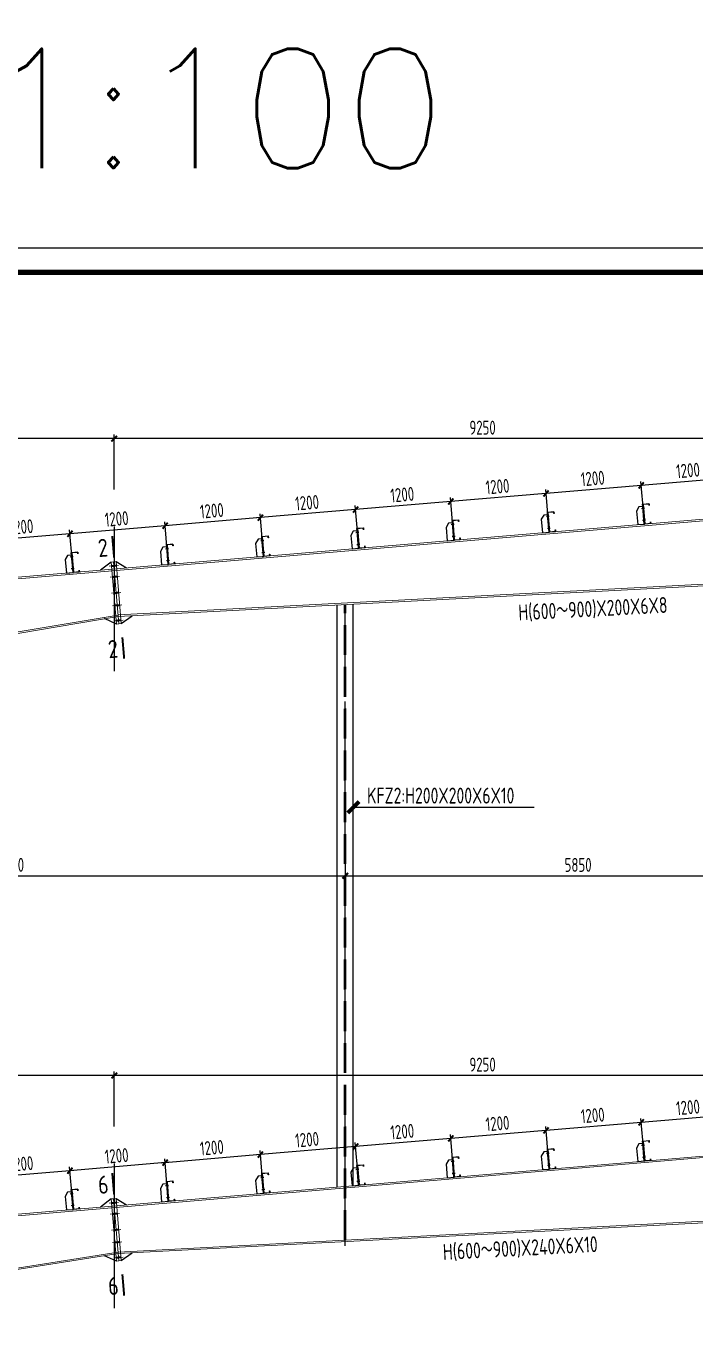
# Model space of a CAD drawing. Extents: x -3102990 to -851544, y -5293060 to -2540151.
# Drawn here: x -1242404 to -1225598, y -2657891 to -2625331 of the extents above; entities that cross this region are included whole.
import ezdxf

# ---------------------------------------------------------------- set-up
doc = ezdxf.new("R2010")
doc.units = 0
doc.header["$LTSCALE"] = 1000
doc.header["$PDMODE"] = 1
doc.linetypes.add('DASH', pattern=[0.35, 0.25, -0.1])
doc.linetypes.add('DOTE', pattern=[2.42, 2, -0.2, 0.02, -0.2])
doc.layers.get('0').update_dxf_attribs({"linetype": 'CONTINUOUS'})
doc.layers.get('Defpoints').update_dxf_attribs({"linetype": 'CONTINUOUS'})
for name, color, linetype in [('10', 7, 'CONTINUOUS'), ('AXIS', 253, 'DOTE'), ('COLU', 7, 'CONTINUOUS'), ('DIM', 3, 'CONTINUOUS'), ('PUB_TITLE', 4, 'CONTINUOUS'), ('REIN', 1, 'CONTINUOUS'), ('TEXT', 7, 'CONTINUOUS'), ('THIN', 7, 'CONTINUOUS'), ('檩托', 151, 'CONTINUOUS')]:
    doc.layers.add(name, color=color, linetype=linetype)
doc.layers.add('yichutu', color=7, linetype='CONTINUOUS', true_color=0xffffff, plot=False)
doc.styles.add('HZTXT', font='txt.shx', dxfattribs={"width": 0.7, "height": 300, "bigfont": 'hztxt.shx'})
doc.styles.add('SJQYTEXTSTYLE', font='GBXWXT.shx', dxfattribs={"bigfont": 'GBHZFS.shx'})
doc.styles.add('TSSD_Dimension', font='tssdeng.shx', dxfattribs={"width": 0.7, "bigfont": 'Hztxt.shx'})
doc.styles.add('TSSD_Norm', font='Tssdeng.shx', dxfattribs={"width": 0.75, "bigfont": 'hztxt.shx'})
doc.styles.add('TSSD_Rein', font='Tssdeng.shx', dxfattribs={"width": 0.75, "bigfont": 'hztxt.shx'})
doc.dimstyles.new('SJQY_30_100', dxfattribs={"dimtxt": 350, "dimasz": 100, "dimexe": 250, "dimexo": 250, "dimgap": 100, "dimtad": 1, "dimdec": 0, "dimlfac": 0.3, "dimzin": 0, "dimdsep": 46, "dimtxsty": 'SJQYTEXTSTYLE', "dimblk": 'ARCHTICK', "dimcen": 0, "dimclrd": 256, "dimclre": 256, "dimclrt": 256, "dimadec": 0, "dimazin": 0, "dimtfac": 1, "dimtdec": 0, "dimtix": 1, "dimtmove": 2, "dimatfit": 1, "dimldrblk": 'ARCHTICK', "dimfxl": 1, "dimtvp": 1, "dimtolj": 1, "dimtzin": 0, "dimlwd": -1, "dimlwe": -1, "dimarcsym": 0})
doc.dimstyles.new('TSSD_50_100', dxfattribs={"dimtxt": 350, "dimasz": 100, "dimexe": 100, "dimexo": 250, "dimgap": 100, "dimtad": 1, "dimdec": 0, "dimlfac": 0.5, "dimzin": 0, "dimdsep": 46, "dimtxsty": 'TSSD_Dimension', "dimblk": 'ARCHTICK', "dimcen": 0, "dimdle": 100, "dimclrt": 7, "dimadec": 0, "dimazin": 0, "dimtfac": 1, "dimtdec": 0, "dimtix": 1, "dimtmove": 2, "dimatfit": 3, "dimfxl": 1, "dimtolj": 1, "dimtzin": 0, "dimarcsym": 0})

# ---------------------------------------------------------------- blocks, each defined once
blk = doc.blocks.new('A$C28752233')
at = {"layer": '檩托'}
for p, q in [((-151, 23), (-219, -78)), ((-60, 23), (-151, 23)), ((-60, 83), (-60, 23)), ((-46, 83), (-60, 83)), ((-60, 23), (-60, -417)), ((-46, 83), (111, 83)), ((-46, -417), (-46, 83)), ((-46, -417), (-46, 83)), ((-40, 78), (-40, -411)), ((106, 78), (-40, 78)), ((106, 38), (106, 78)), ((111, 38), (106, 38)), ((111, 83), (111, 38)), ((-219, -78), (-219, -417)), ((-87, -18), (-12, -18)), ((-87, -316), (-12, -316)), ((-219, -417), (-46, -417)), ((111, -417), (-46, -417)), ((-40, -411), (106, -411)), ((106, -372), (111, -372)), ((106, -411), (106, -372)), ((111, -372), (111, -417))]:
    blk.add_line(p, q, dxfattribs=at)
at = {"layer": '檩托', "const_width": 20, "elevation": 793}
blk.add_lwpolyline([(-60, -18), (-40, -18)], dxfattribs=at)
at = {"layer": '檩托', "const_width": 20}
blk.add_lwpolyline([(-60, -316), (-40, -316)], dxfattribs=at)
blk = doc.blocks.new('_ArchTick')
at = {"color": 0, "const_width": 0.5}
blk.add_lwpolyline([(-0.71, -0.71), (0.71, 0.71)], dxfattribs=at)
blk = doc.blocks.new('*D441')
at = {"layer": 'Defpoints', "color": 0, "ltscale": 1.5}
for p in [(-1226950, -2636873), (-1224476, -2637642), (-1226868, -2637844)]:
    blk.add_point(p, dxfattribs=at)
at = {"layer": 'DIM', "color": 0, "lineweight": -2, "ltscale": 1.5}
for p, q in [((-1224459, -2636662), (-1227050, -2636882)), ((-1224497, -2637392), (-1224567, -2636571)), ((-1226889, -2637595), (-1226958, -2636774))]:
    blk.add_line(p, q, dxfattribs=at)
at = {"layer": 'DIM', "color": 0, "lineweight": -2, "ltscale": 1.5, "xscale": 100, "yscale": 100, "zscale": 100}
for p, rotation in [((-1224558, -2636670), 4.844000375027848), ((-1226950, -2636873), 184.8440003750278)]:
    blk.add_blockref('_ArchTick', p, dxfattribs=dict(at, rotation=rotation))
at = {"layer": 'DIM', "color": 7, "ltscale": 1.5, "insert": (-1225777, -2636498), "char_height": 350, "attachment_point": 5, "rotation": 4.844, "style": 'TSSD_Dimension'}
blk.add_mtext('\\A1;1200', dxfattribs=at)
blk = doc.blocks.new('*D442')
at = {"layer": 'Defpoints', "color": 0, "ltscale": 1.5}
for p in [(-1229341, -2637076), (-1226868, -2637844), (-1229259, -2638047)]:
    blk.add_point(p, dxfattribs=at)
at = {"layer": 'DIM', "color": 0, "lineweight": -2, "ltscale": 1.5}
for p, q in [((-1226850, -2636865), (-1229441, -2637084)), ((-1229280, -2637798), (-1229350, -2636976)), ((-1226889, -2637595), (-1226958, -2636774))]:
    blk.add_line(p, q, dxfattribs=at)
at = {"layer": 'DIM', "color": 0, "lineweight": -2, "ltscale": 1.5, "xscale": 100, "yscale": 100, "zscale": 100}
for p, rotation in [((-1229341, -2637076), 184.8440003750278), ((-1226950, -2636873), 4.844000375027848)]:
    blk.add_blockref('_ArchTick', p, dxfattribs=dict(at, rotation=rotation))
at = {"layer": 'DIM', "color": 7, "ltscale": 1.5, "insert": (-1228169, -2636700), "char_height": 350, "attachment_point": 5, "rotation": 4.844, "style": 'TSSD_Dimension'}
blk.add_mtext('\\A1;1200', dxfattribs=at)
blk = doc.blocks.new('*D443')
at = {"layer": 'Defpoints', "color": 0, "ltscale": 1.5}
for p in [(-1231733, -2637278), (-1231650, -2638250), (-1229259, -2638047)]:
    blk.add_point(p, dxfattribs=at)
at = {"layer": 'DIM', "color": 0, "lineweight": -2, "ltscale": 1.5}
for p, q in [((-1229280, -2637798), (-1229350, -2636976)), ((-1229242, -2637067), (-1231832, -2637287)), ((-1231672, -2638000), (-1231741, -2637179))]:
    blk.add_line(p, q, dxfattribs=at)
at = {"layer": 'DIM', "color": 0, "lineweight": -2, "ltscale": 1.5, "xscale": 100, "yscale": 100, "zscale": 100}
for p, rotation in [((-1229341, -2637076), 4.844000375027848), ((-1231733, -2637278), 184.8440003750278)]:
    blk.add_blockref('_ArchTick', p, dxfattribs=dict(at, rotation=rotation))
at = {"layer": 'DIM', "color": 7, "ltscale": 1.5, "insert": (-1230560, -2636903), "char_height": 350, "attachment_point": 5, "rotation": 4.844, "style": 'TSSD_Dimension'}
blk.add_mtext('\\A1;1200', dxfattribs=at)
blk = doc.blocks.new('*D444')
at = {"layer": 'Defpoints', "color": 0, "ltscale": 1.5}
for p in [(-1234124, -2637481), (-1231650, -2638250), (-1234042, -2638452)]:
    blk.add_point(p, dxfattribs=at)
at = {"layer": 'DIM', "color": 0, "lineweight": -2, "ltscale": 1.5}
for p, q in [((-1231633, -2637270), (-1234224, -2637490)), ((-1231672, -2638000), (-1231741, -2637179)), ((-1234063, -2638203), (-1234133, -2637382))]:
    blk.add_line(p, q, dxfattribs=at)
at = {"layer": 'DIM', "color": 0, "lineweight": -2, "ltscale": 1.5, "xscale": 100, "yscale": 100, "zscale": 100}
for p, rotation in [((-1231733, -2637278), 4.844000375027848), ((-1234124, -2637481), 184.8440003750278)]:
    blk.add_blockref('_ArchTick', p, dxfattribs=dict(at, rotation=rotation))
at = {"layer": 'DIM', "color": 7, "ltscale": 1.5, "insert": (-1232952, -2637106), "char_height": 350, "attachment_point": 5, "rotation": 4.844, "style": 'TSSD_Dimension'}
blk.add_mtext('\\A1;1200', dxfattribs=at)
blk = doc.blocks.new('*D445')
at = {"layer": 'Defpoints', "color": 0, "ltscale": 1.5}
for p in [(-1236516, -2637684), (-1236433, -2638655), (-1234042, -2638452)]:
    blk.add_point(p, dxfattribs=at)
at = {"layer": 'DIM', "color": 0, "lineweight": -2, "ltscale": 1.5}
for p, q in [((-1234025, -2637473), (-1236615, -2637692)), ((-1236454, -2638406), (-1236524, -2637584)), ((-1234063, -2638203), (-1234133, -2637382))]:
    blk.add_line(p, q, dxfattribs=at)
at = {"layer": 'DIM', "color": 0, "lineweight": -2, "ltscale": 1.5, "xscale": 100, "yscale": 100, "zscale": 100}
for p, rotation in [((-1236516, -2637684), 184.8440003750278), ((-1234124, -2637481), 4.844000375027848)]:
    blk.add_blockref('_ArchTick', p, dxfattribs=dict(at, rotation=rotation))
at = {"layer": 'DIM', "color": 7, "ltscale": 1.5, "insert": (-1235343, -2637308), "char_height": 350, "attachment_point": 5, "rotation": 4.844, "style": 'TSSD_Dimension'}
blk.add_mtext('\\A1;1200', dxfattribs=at)
blk = doc.blocks.new('*D446')
at = {"layer": 'Defpoints', "color": 0, "ltscale": 1.5}
for p in [(-1238907, -2637886), (-1236433, -2638655), (-1238825, -2638858)]:
    blk.add_point(p, dxfattribs=at)
at = {"layer": 'DIM', "color": 0, "lineweight": -2, "ltscale": 1.5}
for p, q in [((-1236416, -2637675), (-1239007, -2637895)), ((-1236454, -2638406), (-1236524, -2637584)), ((-1238846, -2638608), (-1238915, -2637787))]:
    blk.add_line(p, q, dxfattribs=at)
at = {"layer": 'DIM', "color": 0, "lineweight": -2, "ltscale": 1.5, "xscale": 100, "yscale": 100, "zscale": 100}
for p, rotation in [((-1236516, -2637684), 4.844000375027848), ((-1238907, -2637886), 184.8440003750278)]:
    blk.add_blockref('_ArchTick', p, dxfattribs=dict(at, rotation=rotation))
at = {"layer": 'DIM', "color": 7, "ltscale": 1.5, "insert": (-1237735, -2637511), "char_height": 350, "attachment_point": 5, "rotation": 4.844, "style": 'TSSD_Dimension'}
blk.add_mtext('\\A1;1200', dxfattribs=at)
blk = doc.blocks.new('*D447')
at = {"layer": 'Defpoints', "color": 0, "ltscale": 1.5}
for p in [(-1241298, -2638089), (-1238825, -2638858), (-1241216, -2639060)]:
    blk.add_point(p, dxfattribs=at)
at = {"layer": 'DIM', "color": 0, "lineweight": -2, "ltscale": 1.5}
for p, q in [((-1238807, -2637878), (-1241398, -2638098)), ((-1241237, -2638811), (-1241307, -2637989)), ((-1238846, -2638608), (-1238915, -2637787))]:
    blk.add_line(p, q, dxfattribs=at)
at = {"layer": 'DIM', "color": 0, "lineweight": -2, "ltscale": 1.5, "xscale": 100, "yscale": 100, "zscale": 100}
for p, rotation in [((-1241298, -2638089), 184.8440003750278), ((-1238907, -2637886), 4.844000375027848)]:
    blk.add_blockref('_ArchTick', p, dxfattribs=dict(at, rotation=rotation))
at = {"layer": 'DIM', "color": 7, "ltscale": 1.5, "insert": (-1240126, -2637714), "char_height": 350, "attachment_point": 5, "rotation": 4.844, "style": 'TSSD_Dimension'}
blk.add_mtext('\\A1;1200', dxfattribs=at)
blk = doc.blocks.new('*D448')
at = {"layer": 'Defpoints', "color": 0, "ltscale": 1.5}
for p in [(-1243690, -2638292), (-1243608, -2639263), (-1241216, -2639060)]:
    blk.add_point(p, dxfattribs=at)
at = {"layer": 'DIM', "color": 0, "lineweight": -2, "ltscale": 1.5}
for p, q in [((-1241237, -2638811), (-1241307, -2637989)), ((-1241199, -2638081), (-1243790, -2638300)), ((-1243629, -2639014), (-1243698, -2638192))]:
    blk.add_line(p, q, dxfattribs=at)
at = {"layer": 'DIM', "color": 0, "lineweight": -2, "ltscale": 1.5, "xscale": 100, "yscale": 100, "zscale": 100}
for p, rotation in [((-1241298, -2638089), 4.844000375027848), ((-1243690, -2638292), 184.8440003750278)]:
    blk.add_blockref('_ArchTick', p, dxfattribs=dict(at, rotation=rotation))
at = {"layer": 'DIM', "color": 7, "ltscale": 1.5, "insert": (-1242517, -2637916), "char_height": 350, "attachment_point": 5, "rotation": 4.844, "style": 'TSSD_Dimension'}
blk.add_mtext('\\A1;1200', dxfattribs=at)
blk = doc.blocks.new('*D450')
at = {"layer": 'Defpoints', "color": 0, "ltscale": 1.5}
for p in [(-1240186, -2635698), (-1240186, -2637225), (-1221686, -2637225)]:
    blk.add_point(p, dxfattribs=at)
at = {"layer": 'DIM', "color": 0, "lineweight": -2, "ltscale": 1.5}
for p, q in [((-1221586, -2635698), (-1240286, -2635698)), ((-1240186, -2636975), (-1240186, -2635598)), ((-1221686, -2636975), (-1221686, -2635598))]:
    blk.add_line(p, q, dxfattribs=at)
at = {"layer": 'DIM', "color": 0, "lineweight": -2, "ltscale": 1.5, "xscale": 100, "yscale": 100, "zscale": 100, "rotation": 180}
blk.add_blockref('_ArchTick', (-1240186, -2635698), dxfattribs=at)
at = {"layer": 'DIM', "color": 0, "lineweight": -2, "ltscale": 1.5, "xscale": 100, "yscale": 100, "zscale": 100}
blk.add_blockref('_ArchTick', (-1221686, -2635698), dxfattribs=at)
at = {"layer": 'DIM', "color": 7, "ltscale": 1.5, "insert": (-1230936, -2635423), "char_height": 350, "attachment_point": 5, "style": 'TSSD_Dimension'}
blk.add_mtext('\\A1;9250', dxfattribs=at)
blk = doc.blocks.new('*D451')
at = {"layer": 'Defpoints', "color": 0, "ltscale": 1.5}
for p in [(-1251186, -2635698), (-1251186, -2637225), (-1240186, -2637225)]:
    blk.add_point(p, dxfattribs=at)
at = {"layer": 'DIM', "color": 0, "lineweight": -2, "ltscale": 1.5}
for p, q in [((-1240086, -2635698), (-1251286, -2635698)), ((-1251186, -2636975), (-1251186, -2635598)), ((-1240186, -2636975), (-1240186, -2635598))]:
    blk.add_line(p, q, dxfattribs=at)
at = {"layer": 'DIM', "color": 0, "lineweight": -2, "ltscale": 1.5, "xscale": 100, "yscale": 100, "zscale": 100, "rotation": 180}
blk.add_blockref('_ArchTick', (-1251186, -2635698), dxfattribs=at)
at = {"layer": 'DIM', "color": 0, "lineweight": -2, "ltscale": 1.5, "xscale": 100, "yscale": 100, "zscale": 100}
blk.add_blockref('_ArchTick', (-1240186, -2635698), dxfattribs=at)
at = {"layer": 'DIM', "color": 7, "ltscale": 1.5, "insert": (-1245686, -2635423), "char_height": 350, "attachment_point": 5, "style": 'TSSD_Dimension'}
blk.add_mtext('\\A1;5500', dxfattribs=at)
blk = doc.blocks.new('*D464')
at = {"layer": 'Defpoints', "color": 0, "ltscale": 1.5}
for p in [(-1226950, -2652873), (-1226868, -2653844), (-1224476, -2653642)]:
    blk.add_point(p, dxfattribs=at)
at = {"layer": 'DIM', "color": 0, "lineweight": -2, "ltscale": 1.5}
for p, q in [((-1224459, -2652662), (-1227050, -2652882)), ((-1224497, -2653392), (-1224567, -2652571)), ((-1226889, -2653595), (-1226958, -2652774))]:
    blk.add_line(p, q, dxfattribs=at)
at = {"layer": 'DIM', "color": 0, "lineweight": -2, "ltscale": 1.5, "xscale": 100, "yscale": 100, "zscale": 100}
for p, rotation in [((-1224558, -2652670), 4.844000375027848), ((-1226950, -2652873), 184.8440003750278)]:
    blk.add_blockref('_ArchTick', p, dxfattribs=dict(at, rotation=rotation))
at = {"layer": 'DIM', "color": 7, "ltscale": 1.5, "insert": (-1225777, -2652498), "char_height": 350, "attachment_point": 5, "rotation": 4.844, "style": 'TSSD_Dimension'}
blk.add_mtext('\\A1;1200', dxfattribs=at)
blk = doc.blocks.new('*D465')
at = {"layer": 'Defpoints', "color": 0, "ltscale": 1.5}
for p in [(-1229341, -2653076), (-1226868, -2653844), (-1229259, -2654047)]:
    blk.add_point(p, dxfattribs=at)
at = {"layer": 'DIM', "color": 0, "lineweight": -2, "ltscale": 1.5}
for p, q in [((-1226850, -2652865), (-1229441, -2653084)), ((-1229280, -2653798), (-1229350, -2652976)), ((-1226889, -2653595), (-1226958, -2652774))]:
    blk.add_line(p, q, dxfattribs=at)
at = {"layer": 'DIM', "color": 0, "lineweight": -2, "ltscale": 1.5, "xscale": 100, "yscale": 100, "zscale": 100}
for p, rotation in [((-1229341, -2653076), 184.8440003750278), ((-1226950, -2652873), 4.844000375027848)]:
    blk.add_blockref('_ArchTick', p, dxfattribs=dict(at, rotation=rotation))
at = {"layer": 'DIM', "color": 7, "ltscale": 1.5, "insert": (-1228169, -2652700), "char_height": 350, "attachment_point": 5, "rotation": 4.844, "style": 'TSSD_Dimension'}
blk.add_mtext('\\A1;1200', dxfattribs=at)
blk = doc.blocks.new('*D466')
at = {"layer": 'Defpoints', "color": 0, "ltscale": 1.5}
for p in [(-1231733, -2653278), (-1231650, -2654250), (-1229259, -2654047)]:
    blk.add_point(p, dxfattribs=at)
at = {"layer": 'DIM', "color": 0, "lineweight": -2, "ltscale": 1.5}
for p, q in [((-1229280, -2653798), (-1229350, -2652976)), ((-1229242, -2653067), (-1231832, -2653287)), ((-1231672, -2654000), (-1231741, -2653179))]:
    blk.add_line(p, q, dxfattribs=at)
at = {"layer": 'DIM', "color": 0, "lineweight": -2, "ltscale": 1.5, "xscale": 100, "yscale": 100, "zscale": 100}
for p, rotation in [((-1229341, -2653076), 4.844000375027848), ((-1231733, -2653278), 184.8440003750278)]:
    blk.add_blockref('_ArchTick', p, dxfattribs=dict(at, rotation=rotation))
at = {"layer": 'DIM', "color": 7, "ltscale": 1.5, "insert": (-1230560, -2652903), "char_height": 350, "attachment_point": 5, "rotation": 4.844, "style": 'TSSD_Dimension'}
blk.add_mtext('\\A1;1200', dxfattribs=at)
blk = doc.blocks.new('*D467')
at = {"layer": 'Defpoints', "color": 0, "ltscale": 1.5}
for p in [(-1234124, -2653481), (-1231650, -2654250), (-1234042, -2654452)]:
    blk.add_point(p, dxfattribs=at)
at = {"layer": 'DIM', "color": 0, "lineweight": -2, "ltscale": 1.5}
for p, q in [((-1231633, -2653270), (-1234224, -2653490)), ((-1231672, -2654000), (-1231741, -2653179)), ((-1234063, -2654203), (-1234133, -2653382))]:
    blk.add_line(p, q, dxfattribs=at)
at = {"layer": 'DIM', "color": 0, "lineweight": -2, "ltscale": 1.5, "xscale": 100, "yscale": 100, "zscale": 100}
for p, rotation in [((-1231733, -2653278), 4.844000375027848), ((-1234124, -2653481), 184.8440003750278)]:
    blk.add_blockref('_ArchTick', p, dxfattribs=dict(at, rotation=rotation))
at = {"layer": 'DIM', "color": 7, "ltscale": 1.5, "insert": (-1232952, -2653106), "char_height": 350, "attachment_point": 5, "rotation": 4.844, "style": 'TSSD_Dimension'}
blk.add_mtext('\\A1;1200', dxfattribs=at)
blk = doc.blocks.new('*D468')
at = {"layer": 'Defpoints', "color": 0, "ltscale": 1.5}
for p in [(-1236516, -2653684), (-1234042, -2654452), (-1236433, -2654655)]:
    blk.add_point(p, dxfattribs=at)
at = {"layer": 'DIM', "color": 0, "lineweight": -2, "ltscale": 1.5}
for p, q in [((-1234025, -2653473), (-1236615, -2653692)), ((-1236454, -2654406), (-1236524, -2653584)), ((-1234063, -2654203), (-1234133, -2653382))]:
    blk.add_line(p, q, dxfattribs=at)
at = {"layer": 'DIM', "color": 0, "lineweight": -2, "ltscale": 1.5, "xscale": 100, "yscale": 100, "zscale": 100}
for p, rotation in [((-1236516, -2653684), 184.8440003750278), ((-1234124, -2653481), 4.844000375027848)]:
    blk.add_blockref('_ArchTick', p, dxfattribs=dict(at, rotation=rotation))
at = {"layer": 'DIM', "color": 7, "ltscale": 1.5, "insert": (-1235343, -2653308), "char_height": 350, "attachment_point": 5, "rotation": 4.844, "style": 'TSSD_Dimension'}
blk.add_mtext('\\A1;1200', dxfattribs=at)
blk = doc.blocks.new('*D469')
at = {"layer": 'Defpoints', "color": 0, "ltscale": 1.5}
for p in [(-1238907, -2653886), (-1238825, -2654858), (-1236433, -2654655)]:
    blk.add_point(p, dxfattribs=at)
at = {"layer": 'DIM', "color": 0, "lineweight": -2, "ltscale": 1.5}
for p, q in [((-1236454, -2654406), (-1236524, -2653584)), ((-1236416, -2653675), (-1239007, -2653895)), ((-1238846, -2654608), (-1238915, -2653787))]:
    blk.add_line(p, q, dxfattribs=at)
at = {"layer": 'DIM', "color": 0, "lineweight": -2, "ltscale": 1.5, "xscale": 100, "yscale": 100, "zscale": 100}
for p, rotation in [((-1236516, -2653684), 4.844000375027848), ((-1238907, -2653886), 184.8440003750278)]:
    blk.add_blockref('_ArchTick', p, dxfattribs=dict(at, rotation=rotation))
at = {"layer": 'DIM', "color": 7, "ltscale": 1.5, "insert": (-1237735, -2653511), "char_height": 350, "attachment_point": 5, "rotation": 4.844, "style": 'TSSD_Dimension'}
blk.add_mtext('\\A1;1200', dxfattribs=at)
blk = doc.blocks.new('*D470')
at = {"layer": 'Defpoints', "color": 0, "ltscale": 1.5}
for p in [(-1241298, -2654089), (-1238825, -2654858), (-1241216, -2655060)]:
    blk.add_point(p, dxfattribs=at)
at = {"layer": 'DIM', "color": 0, "lineweight": -2, "ltscale": 1.5}
for p, q in [((-1238807, -2653878), (-1241398, -2654098)), ((-1238846, -2654608), (-1238915, -2653787)), ((-1241237, -2654811), (-1241307, -2653989))]:
    blk.add_line(p, q, dxfattribs=at)
at = {"layer": 'DIM', "color": 0, "lineweight": -2, "ltscale": 1.5, "xscale": 100, "yscale": 100, "zscale": 100}
for p, rotation in [((-1238907, -2653886), 4.844000375027848), ((-1241298, -2654089), 184.8440003750278)]:
    blk.add_blockref('_ArchTick', p, dxfattribs=dict(at, rotation=rotation))
at = {"layer": 'DIM', "color": 7, "ltscale": 1.5, "insert": (-1240126, -2653714), "char_height": 350, "attachment_point": 5, "rotation": 4.844, "style": 'TSSD_Dimension'}
blk.add_mtext('\\A1;1200', dxfattribs=at)
blk = doc.blocks.new('*D471')
at = {"layer": 'Defpoints', "color": 0, "ltscale": 1.5}
for p in [(-1243690, -2654292), (-1243608, -2655263), (-1241216, -2655060)]:
    blk.add_point(p, dxfattribs=at)
at = {"layer": 'DIM', "color": 0, "lineweight": -2, "ltscale": 1.5}
for p, q in [((-1241199, -2654081), (-1243790, -2654300)), ((-1243629, -2655014), (-1243698, -2654192)), ((-1241237, -2654811), (-1241307, -2653989))]:
    blk.add_line(p, q, dxfattribs=at)
at = {"layer": 'DIM', "color": 0, "lineweight": -2, "ltscale": 1.5, "xscale": 100, "yscale": 100, "zscale": 100}
for p, rotation in [((-1243690, -2654292), 184.8440003750278), ((-1241298, -2654089), 4.844000375027848)]:
    blk.add_blockref('_ArchTick', p, dxfattribs=dict(at, rotation=rotation))
at = {"layer": 'DIM', "color": 7, "ltscale": 1.5, "insert": (-1242517, -2653916), "char_height": 350, "attachment_point": 5, "rotation": 4.844, "style": 'TSSD_Dimension'}
blk.add_mtext('\\A1;1200', dxfattribs=at)
blk = doc.blocks.new('*D473')
at = {"layer": 'Defpoints', "color": 0, "ltscale": 1.5}
for p in [(-1240186, -2651698), (-1240186, -2653225), (-1221686, -2653225)]:
    blk.add_point(p, dxfattribs=at)
at = {"layer": 'DIM', "color": 0, "lineweight": -2, "ltscale": 1.5}
for p, q in [((-1240186, -2652975), (-1240186, -2651598)), ((-1221686, -2652975), (-1221686, -2651598)), ((-1221586, -2651698), (-1240286, -2651698))]:
    blk.add_line(p, q, dxfattribs=at)
at = {"layer": 'DIM', "color": 0, "lineweight": -2, "ltscale": 1.5, "xscale": 100, "yscale": 100, "zscale": 100, "rotation": 180}
blk.add_blockref('_ArchTick', (-1240186, -2651698), dxfattribs=at)
at = {"layer": 'DIM', "color": 0, "lineweight": -2, "ltscale": 1.5, "xscale": 100, "yscale": 100, "zscale": 100}
blk.add_blockref('_ArchTick', (-1221686, -2651698), dxfattribs=at)
at = {"layer": 'DIM', "color": 7, "ltscale": 1.5, "insert": (-1230936, -2651423), "char_height": 350, "attachment_point": 5, "style": 'TSSD_Dimension'}
blk.add_mtext('\\A1;9250', dxfattribs=at)
blk = doc.blocks.new('*D474')
at = {"layer": 'Defpoints', "color": 0, "ltscale": 1.5}
for p in [(-1251186, -2651698), (-1251186, -2653225), (-1240186, -2653225)]:
    blk.add_point(p, dxfattribs=at)
at = {"layer": 'DIM', "color": 0, "lineweight": -2, "ltscale": 1.5}
for p, q in [((-1251186, -2652975), (-1251186, -2651598)), ((-1240186, -2652975), (-1240186, -2651598)), ((-1240086, -2651698), (-1251286, -2651698))]:
    blk.add_line(p, q, dxfattribs=at)
at = {"layer": 'DIM', "color": 0, "lineweight": -2, "ltscale": 1.5, "xscale": 100, "yscale": 100, "zscale": 100, "rotation": 180}
blk.add_blockref('_ArchTick', (-1251186, -2651698), dxfattribs=at)
at = {"layer": 'DIM', "color": 0, "lineweight": -2, "ltscale": 1.5, "xscale": 100, "yscale": 100, "zscale": 100}
blk.add_blockref('_ArchTick', (-1240186, -2651698), dxfattribs=at)
at = {"layer": 'DIM', "color": 7, "ltscale": 1.5, "insert": (-1245686, -2651423), "char_height": 350, "attachment_point": 5, "style": 'TSSD_Dimension'}
blk.add_mtext('\\A1;5500', dxfattribs=at)
blk = doc.blocks.new('*D519')
at = {"layer": 'Defpoints', "color": 0, "ltscale": 1.5}
for p in [(-1251186, -2645398), (-1234386, -2645398), (-1234386, -2646681)]:
    blk.add_point(p, dxfattribs=at)
at = {"layer": 'DIM', "color": 0, "lineweight": -2, "ltscale": 1.5}
for p, q in [((-1251186, -2645648), (-1251186, -2646781)), ((-1234386, -2645648), (-1234386, -2646781)), ((-1251286, -2646681), (-1234286, -2646681))]:
    blk.add_line(p, q, dxfattribs=at)
at = {"layer": 'DIM', "color": 0, "lineweight": -2, "ltscale": 1.5, "xscale": 100, "yscale": 100, "zscale": 100, "rotation": 180}
blk.add_blockref('_ArchTick', (-1251186, -2646681), dxfattribs=at)
at = {"layer": 'DIM', "color": 0, "lineweight": -2, "ltscale": 1.5, "xscale": 100, "yscale": 100, "zscale": 100}
blk.add_blockref('_ArchTick', (-1234386, -2646681), dxfattribs=at)
at = {"layer": 'DIM', "color": 7, "ltscale": 1.5, "insert": (-1242786, -2646406), "char_height": 350, "attachment_point": 5, "style": 'TSSD_Dimension'}
blk.add_mtext('\\A1;8400', dxfattribs=at)
blk = doc.blocks.new('*D520')
at = {"layer": 'Defpoints', "color": 0, "ltscale": 1.5}
for p in [(-1234386, -2645398), (-1222686, -2645398), (-1222686, -2646681)]:
    blk.add_point(p, dxfattribs=at)
at = {"layer": 'DIM', "color": 0, "lineweight": -2, "ltscale": 1.5}
for p, q in [((-1234386, -2645648), (-1234386, -2646781)), ((-1222686, -2645648), (-1222686, -2646781)), ((-1234486, -2646681), (-1222586, -2646681))]:
    blk.add_line(p, q, dxfattribs=at)
at = {"layer": 'DIM', "color": 0, "lineweight": -2, "ltscale": 1.5, "xscale": 100, "yscale": 100, "zscale": 100, "rotation": 180}
blk.add_blockref('_ArchTick', (-1234386, -2646681), dxfattribs=at)
at = {"layer": 'DIM', "color": 0, "lineweight": -2, "ltscale": 1.5, "xscale": 100, "yscale": 100, "zscale": 100}
blk.add_blockref('_ArchTick', (-1222686, -2646681), dxfattribs=at)
at = {"layer": 'DIM', "color": 7, "ltscale": 1.5, "insert": (-1228536, -2646406), "char_height": 350, "attachment_point": 5, "style": 'TSSD_Dimension'}
blk.add_mtext('\\A1;5850', dxfattribs=at)
blk = doc.blocks.new('A$C154754DE')
at = {"layer": 'PUB_TITLE'}
blk.add_lwpolyline([(0, 0), (0, 59400), (105125, 59400), (105125, 0)], close=True, dxfattribs=at)
at = {"layer": 'PUB_TITLE', "const_width": 141}
blk.add_lwpolyline([(103711, 369), (103711, 58781), (1429, 58781), (1429, 369), (103711, 369)], dxfattribs=at)
blk = doc.blocks.new('yct-1051-594-105125-59399.99998844-100-1002.0')
at = {"layer": 'yichutu', "color": 7, "true_color": 0xffffff}
blk.add_lwpolyline([(0, 0), (0, 59400), (105125, 59400), (105125, 0)], close=True, dxfattribs=at)
at = {"layer": 'yichutu', "color": 7, "true_color": 0xffffff, "style": 'HZTXT'}
blk.add_text('A1+1/4 1:100', height=3000, dxfattribs=at).set_placement((0, 61400))

msp = doc.modelspace()

# ---------------------------------------------------------------- linework, layer by layer
at = {"layer": '10', "color": 6, "const_width": 50}
for points in [[(-1240235.03, -2638146.77), (-1240189.44, -2638684.84)], [(-1239982.07, -2640688.96), (-1239936.47, -2641227.04)], [(-1240235.03, -2654146.77), (-1240189.44, -2654684.84)], [(-1239982.07, -2656688.96), (-1239936.47, -2657227.04)]]:
    msp.add_lwpolyline(points, dxfattribs=at)
at = {"layer": 'AXIS', "ltscale": 2}
for p, q in [((-1240186.15, -2637905.9), (-1240186.15, -2641538.9)), ((-1234386.15, -2655979.51), (-1234386.15, -2639870.19)), ((-1240186.15, -2653905.9), (-1240186.15, -2657538.9))]:
    msp.add_line(p, q, dxfattribs=at)
at = {"layer": 'COLU', "color": 4, "lineweight": 5}
for p, q in [((-1221686.15, -2637405.11), (-1251186.15, -2639905.11)), ((-1221682.77, -2637444.96), (-1251182.77, -2639944.96)), ((-1240077.57, -2638884.05), (-1240311.53, -2638903.88)), ((-1240054.17, -2639160.28), (-1240288.12, -2639180.11)), ((-1240086.91, -2640128.67), (-1221688.24, -2639165.16)), ((-1240084.81, -2640168.62), (-1221686.15, -2639205.11)), ((-1240020.03, -2639563.12), (-1240253.98, -2639582.95)), ((-1239993.56, -2639875.4), (-1240227.52, -2639895.23)), ((-1249212.79, -2641665.75), (-1240091.46, -2640129.17)), ((-1249206.15, -2641705.19), (-1240084.81, -2640168.62)), ((-1239961.39, -2640255.08), (-1240195.34, -2640274.9)), ((-1221686.15, -2653405.11), (-1251186.15, -2655905.11)), ((-1221682.77, -2653444.96), (-1251186.15, -2655945.25)), ((-1240077.57, -2654884.05), (-1240311.53, -2654903.88)), ((-1240054.17, -2655160.28), (-1240288.12, -2655180.11)), ((-1240086.64, -2656131.92), (-1221688.24, -2655165.16)), ((-1240084.54, -2656171.87), (-1221686.15, -2655205.11)), ((-1240020.03, -2655563.12), (-1240253.98, -2655582.95)), ((-1239993.56, -2655875.4), (-1240227.52, -2655895.23)), ((-1249795.63, -2657665.61), (-1240090.33, -2656132.29)), ((-1249789.83, -2657705.19), (-1240084.54, -2656171.87)), ((-1239961.11, -2656258.32), (-1240195.06, -2656278.15))]:
    msp.add_line(p, q, dxfattribs=at)
at = {"layer": 'COLU', "color": 4, "ltscale": 1.5}
for p, q in [((-1240261.13, -2638798.61), (-1240532.54, -2639002.26)), ((-1240141.56, -2638788.48), (-1239881.06, -2638947.05)), ((-1234586.15, -2654498.33), (-1234586.15, -2639880.66)), ((-1234186.15, -2654464.43), (-1234186.15, -2639859.71)), ((-1240129.23, -2640355.05), (-1240430.21, -2640219.66)), ((-1240009.66, -2640344.92), (-1239736.31, -2640150.31)), ((-1240261.13, -2654798.61), (-1240532.54, -2655002.26)), ((-1240141.56, -2654788.48), (-1239881.06, -2654947.05)), ((-1240128.95, -2656358.3), (-1240429.93, -2656222.91)), ((-1240009.38, -2656348.17), (-1239736.03, -2656153.55))]:
    msp.add_line(p, q, dxfattribs=at)
at = {"layer": 'COLU', "color": 4, "linetype": 'DASH', "ltscale": 3}
for p, q in [((-1234406.15, -2655833.44), (-1234406.15, -2639871.23)), ((-1234366.15, -2655831.33), (-1234366.15, -2639869.14))]:
    msp.add_line(p, q, dxfattribs=at)
at = {"layer": 'COLU', "color": 4, "lineweight": 5}
for points in [[(-1240261.13, -2638798.61), (-1240201.34, -2638793.55), (-1240069.44, -2640349.98), (-1240129.23, -2640355.05)], [(-1240201.34, -2638793.55), (-1240141.56, -2638788.48), (-1240009.66, -2640344.92), (-1240069.44, -2640349.98)], [(-1240261.13, -2654798.61), (-1240201.34, -2654793.55), (-1240069.17, -2656353.23), (-1240128.95, -2656358.3)], [(-1240201.34, -2654793.55), (-1240141.56, -2654788.48), (-1240009.38, -2656348.17), (-1240069.17, -2656353.23)]]:
    msp.add_lwpolyline(points, close=True, dxfattribs=at)
at = {"layer": 'REIN', "color": 4, "const_width": 50}
for points in [[(-1240252.59, -2638899.39), (-1240133.02, -2638889.25)], [(-1240229.18, -2639175.62), (-1240109.61, -2639165.49)], [(-1240195.04, -2639578.46), (-1240075.47, -2639568.32)], [(-1240168.58, -2639890.74), (-1240049.01, -2639880.61)], [(-1240136.4, -2640270.41), (-1240016.83, -2640260.28)], [(-1240252.59, -2654899.39), (-1240133.02, -2654889.25)], [(-1240229.18, -2655175.62), (-1240109.61, -2655165.49)], [(-1240195.04, -2655578.46), (-1240075.47, -2655568.32)], [(-1240168.58, -2655890.74), (-1240049.01, -2655880.61)], [(-1240136.13, -2656273.66), (-1240016.56, -2656263.53)]]:
    msp.add_lwpolyline(points, dxfattribs=at)

# ---------------------------------------------------------------- block references
at = {"ltscale": 1.5}
msp.add_blockref('A$C154754DE', (-1262295.96, -2690302.41), dxfattribs=at)
at = {"layer": 'COLU', "ltscale": 1.5, "rotation": 4.841598288473257}
for p in [(-1226856.85, -2637425.12), (-1229248.28, -2637627.79), (-1234031.13, -2638033.11), (-1231639.7, -2637830.45), (-1236422.56, -2638235.78), (-1241205.42, -2638641.1), (-1238813.99, -2638438.44), (-1229248.28, -2653627.79), (-1226856.85, -2653425.12), (-1234031.13, -2654033.11), (-1231639.7, -2653830.45), (-1236422.56, -2654235.78), (-1241205.42, -2654641.1), (-1238813.99, -2654438.44)]:
    msp.add_blockref('A$C28752233', p, dxfattribs=at)
at = {"layer": 'yichutu'}
msp.add_blockref('yct-1051-594-105125-59399.99998844-100-1002.0', (-1262295.97, -2690302.4), dxfattribs=at)

# ---------------------------------------------------------------- texts
at = {"layer": '10', "color": 6, "style": 'TSSD_Rein', "width": 0.85}
for s, p in [('2', (-1240575.03, -2638675.55)), ('2', (-1240322.07, -2641217.75)), ('6', (-1240575.03, -2654675.55)), ('6', (-1240322.07, -2657217.75))]:
    msp.add_text(s, height=450, rotation=4.844, dxfattribs=at).set_placement(p)
at = {"layer": 'TEXT', "ltscale": 1.5, "style": 'TSSD_Norm', "width": 0.75}
msp.add_text('H(600～900)X200X6X8', height=400, rotation=3, dxfattribs=at).set_placement((-1230025.84, -2640268.8))
msp.add_text('KFZ2:H200X200X6X10', height=400, dxfattribs=at).set_placement((-1233836.8, -2644865.28))
at = {"layer": 'TEXT', "color": 1, "ltscale": 1.5, "style": 'TSSD_Norm', "width": 0.75}
msp.add_text('H(600～900)X240X6X10', height=400, rotation=3, dxfattribs=at).set_placement((-1231921.33, -2656333.35))

# ---------------------------------------------------------------- dimensions: what is measured, and where the dimension line sits
at = {"layer": 'DIM', "ltscale": 1.5}
for base, p1, p2, picture, middle in [((-1251186.15, -2635698.05), (-1240186.15, -2637225.11), (-1251186.15, -2637225.11), '*D451', (-1245686.15, -2635423.05)), ((-1240186.15, -2635698.05), (-1221686.15, -2637225.11), (-1240186.15, -2637225.11), '*D450', (-1230936.15, -2635423.05)), ((-1234386.15, -2646681.12), (-1251186.15, -2645397.94), (-1234386.15, -2645397.94), '*D519', (-1242786.15, -2646406.12)), ((-1222686.15, -2646681.12), (-1234386.15, -2645397.94), (-1222686.15, -2645397.94), '*D520', (-1228536.15, -2646406.12)), ((-1251186.15, -2651698.05), (-1240186.15, -2653225.11), (-1251186.15, -2653225.11), '*D474', (-1245686.15, -2651423.05)), ((-1240186.15, -2651698.05), (-1221686.15, -2653225.11), (-1240186.15, -2653225.11), '*D473', (-1230936.15, -2651423.05))]:
    dim = msp.add_linear_dim(base=base, p1=p1, p2=p2, dimstyle='TSSD_50_100', dxfattribs=at)
    dim.commit()
    dim.dimension.update_dxf_attribs({"geometry": picture, "text_midpoint": middle})
for base, p1, p2, picture, middle in [((-1226949.86, -2636873.16), (-1224476.14, -2637641.55), (-1226867.57, -2637844.21), '*D441', (-1225777.37, -2636497.81)), ((-1231732.72, -2637278.49), (-1229259, -2638046.87), (-1231650.43, -2638249.54), '*D443', (-1230560.23, -2636903.14)), ((-1229341.29, -2637075.82), (-1226867.57, -2637844.21), (-1229259, -2638046.87), '*D442', (-1228168.8, -2636700.47)), ((-1236515.58, -2637683.81), (-1234041.86, -2638452.2), (-1236433.28, -2638654.87), '*D445', (-1235343.08, -2637308.46)), ((-1234124.15, -2637481.15), (-1231650.43, -2638249.54), (-1234041.86, -2638452.2), '*D444', (-1232951.66, -2637105.8)), ((-1238907, -2637886.48), (-1236433.28, -2638654.87), (-1238824.71, -2638857.53), '*D446', (-1237734.51, -2637511.13)), ((-1243689.86, -2638291.8), (-1241216.14, -2639060.19), (-1243607.57, -2639262.86), '*D448', (-1242517.37, -2637916.45)), ((-1241298.43, -2638089.14), (-1238824.71, -2638857.53), (-1241216.14, -2639060.19), '*D447', (-1240125.94, -2637713.79)), ((-1226949.86, -2652873.16), (-1224476.14, -2653641.55), (-1226867.57, -2653844.21), '*D464', (-1225777.37, -2652497.81)), ((-1231732.72, -2653278.49), (-1229259, -2654046.87), (-1231650.43, -2654249.54), '*D466', (-1230560.23, -2652903.14)), ((-1229341.29, -2653075.82), (-1226867.57, -2653844.21), (-1229259, -2654046.87), '*D465', (-1228168.8, -2652700.47)), ((-1234124.15, -2653481.15), (-1231650.43, -2654249.54), (-1234041.86, -2654452.2), '*D467', (-1232951.66, -2653105.8)), ((-1238907, -2653886.48), (-1236433.28, -2654654.87), (-1238824.71, -2654857.53), '*D469', (-1237734.51, -2653511.13)), ((-1236515.58, -2653683.81), (-1234041.86, -2654452.2), (-1236433.28, -2654654.87), '*D468', (-1235343.08, -2653308.46)), ((-1241298.43, -2654089.14), (-1238824.71, -2654857.53), (-1241216.14, -2655060.19), '*D470', (-1240125.94, -2653713.79)), ((-1243689.86, -2654291.8), (-1241216.14, -2655060.19), (-1243607.57, -2655262.86), '*D471', (-1242517.37, -2653916.45))]:
    dim = msp.add_linear_dim(base=base, p1=p1, p2=p2, angle=4.844, dimstyle='TSSD_50_100', dxfattribs=at)
    dim.commit()
    dim.dimension.update_dxf_attribs({"geometry": picture, "text_midpoint": middle})

# ---------------------------------------------------------------- leaders
at = {"layer": 'THIN', "lineweight": 5}
msp.add_leader([(-1234180.42, -2644959.01), (-1229642.62, -2644959.01)], dimstyle='SJQY_30_100', override={"dimasz": 200}, dxfattribs=at)

doc.saveas('drawing.dxf')
